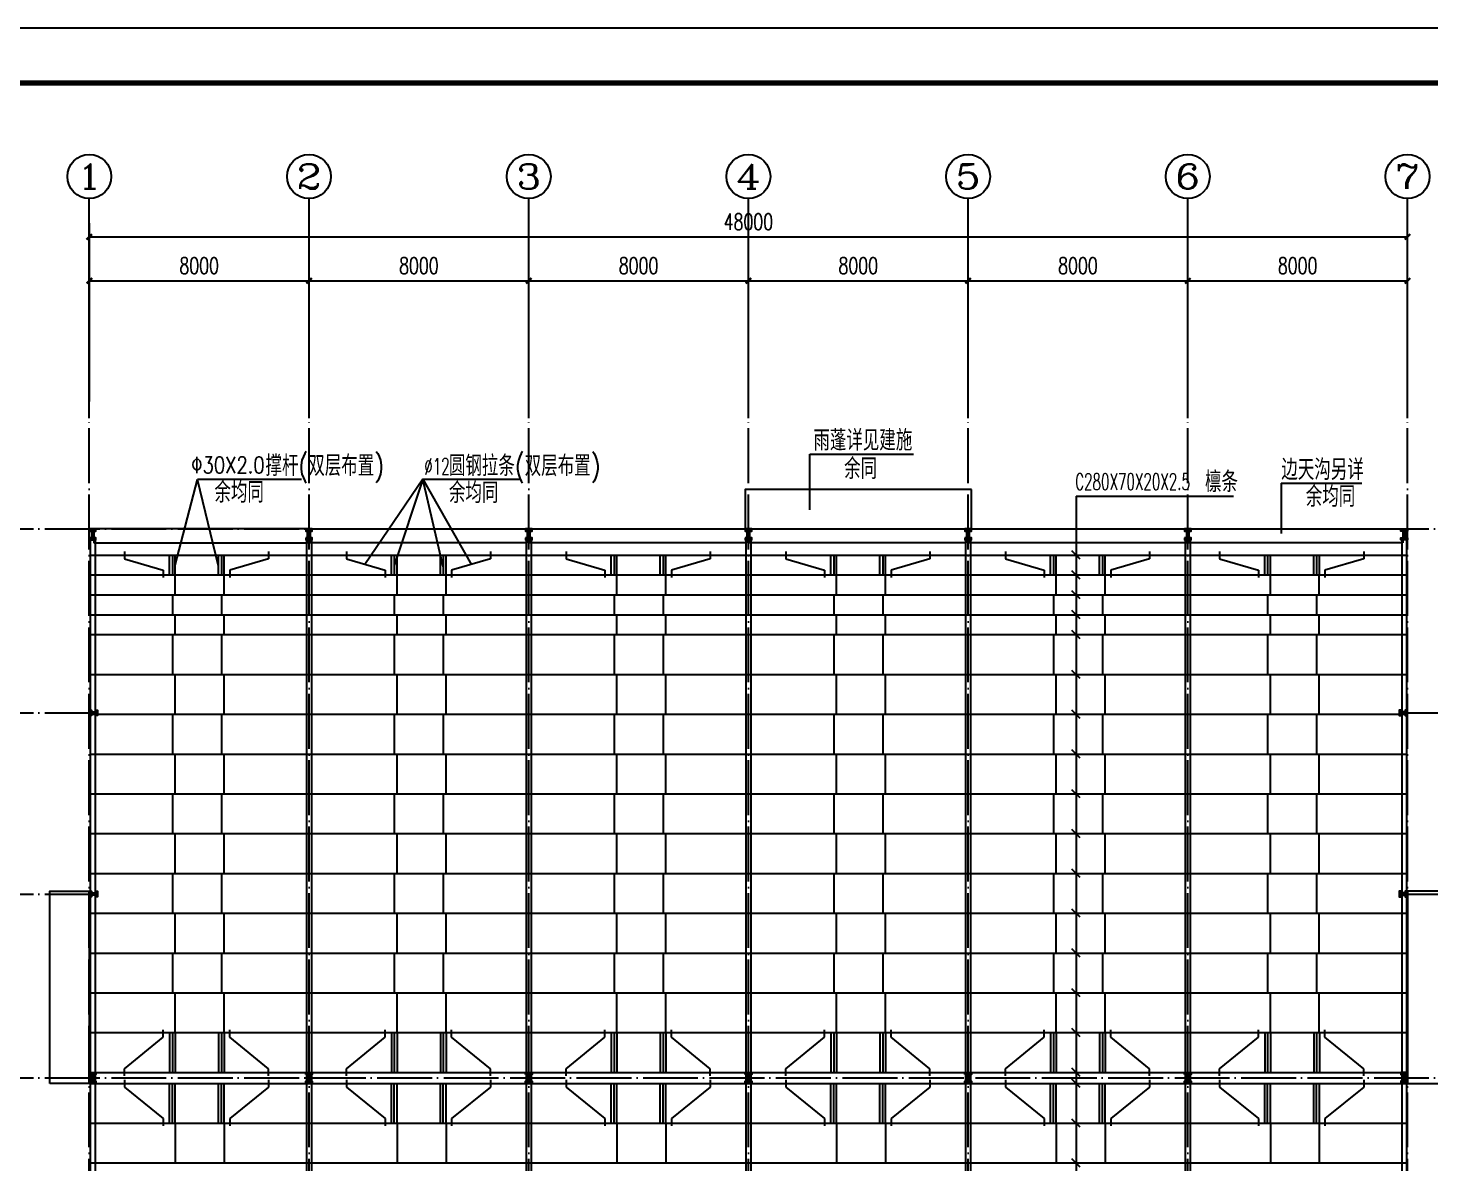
# Model space of a CAD drawing. Extents: x 36360094 to 36697644, y 75306 to 425482.
# Drawn here: x 36512416 to 36563466, y 384130 to 425482 of the extents above; entities that cross this region are included whole.
import ezdxf
from ezdxf.enums import TextEntityAlignment as Align

# ---------------------------------------------------------------- set-up
doc = ezdxf.new("R2010")
doc.units = 0
doc.header["$LTSCALE"] = 1000
doc.header["$MEASUREMENT"] = 0
doc.linetypes.add('ACAD_ISO04W100', pattern=[30.5, 24, -3, 0.5, -3])
doc.linetypes.add('DOTE', pattern=[2.42, 2, -0.2, 0.02, -0.2])
doc.layers.get('0').update_dxf_attribs({"linetype": 'CONTINUOUS'})
doc.layers.get('DEFPOINTS').update_dxf_attribs({"linetype": 'CONTINUOUS'})
for name, color, linetype in [('AXIS', 3, 'CONTINUOUS'), ('AXIS_TEXT', 7, 'CONTINUOUS'), ('DOTE', 1, 'ACAD_ISO04W100'), ('PUB_TEXT', 7, 'CONTINUOUS'), ('PUB_TITLE', 4, 'CONTINUOUS'), ('拉条', 4, 'CONTINUOUS'), ('沿沟', 3, 'CONTINUOUS'), ('钢梁', 2, 'CONTINUOUS')]:
    doc.layers.add(name, color=color, linetype=linetype)
doc.styles.add('_HZTXT', font='txt.shx', dxfattribs={"width": 0.8, "bigfont": 'hztxt.shx'})
doc.styles.add('_TCH_AXIS', font='COMPLEX', dxfattribs={"bigfont": 'GBCBIG'})
doc.styles.add('_TCH_DIM_T3', font='SIMPLEX', dxfattribs={"width": 0.705882, "bigfont": 'GBCBIG'})
doc.styles.add('_TXT', font='SIMPLEX.shx', dxfattribs={"width": 0.6})
doc.styles.add('COMPLEX', font='COMPLEX')
doc.dimstyles.new('_TCH_ARCH&&200', dxfattribs={"dimtxt": 595, "dimasz": 200, "dimexe": 500, "dimexo": 600, "dimgap": 252.5, "dimtad": 1, "dimdec": 0, "dimzin": 0, "dimdsep": 46, "dimtxsty": '_TCH_DIM_T3', "dimblk": 'ARCHTICK', "dimcen": 0.09, "dimclrt": 7, "dimazin": 2, "dimtfac": 1, "dimtdec": 0, "dimtix": 1, "dimtmove": 2, "dimatfit": 3, "dimfxl": 0, "dimtolj": 1, "dimtzin": 0, "dimarcsym": 0})

# ---------------------------------------------------------------- blocks, each defined once
blk = doc.blocks.new('_ArchTick')
at = {"color": 0, "linetype": 'ByBlock', "const_width": 0.4}
blk.add_lwpolyline([(-0.5, -0.5), (0.5, 0.5)], dxfattribs=at)
blk = doc.blocks.new('*D718')
at = {"layer": 'AXIS', "color": 0, "lineweight": -2}
for p, q in [((36514648, 411873), (36514648, 416773)), ((36522648, 411873), (36522648, 416773)), ((36514648, 416273), (36522648, 416273))]:
    blk.add_line(p, q, dxfattribs=at)
at = {"layer": 'DEFPOINTS', "color": 0}
for p in [(36522648, 416273), (36514648, 411273), (36522648, 411273)]:
    blk.add_point(p, dxfattribs=at)
at = {"layer": 'AXIS', "color": 0, "lineweight": -2, "xscale": 200, "yscale": 200, "zscale": 200, "rotation": 180}
blk.add_blockref('_ArchTick', (36514648, 416273), dxfattribs=at)
at = {"layer": 'AXIS', "color": 0, "lineweight": -2, "xscale": 200, "yscale": 200, "zscale": 200}
blk.add_blockref('_ArchTick', (36522648, 416273), dxfattribs=at)
at = {"layer": 'AXIS', "color": 7, "insert": (36518648, 416823), "char_height": 595, "attachment_point": 5, "style": '_TCH_DIM_T3'}
blk.add_mtext('\\A1;8000', dxfattribs=at)
blk = doc.blocks.new('*D719')
at = {"layer": 'AXIS', "color": 0, "lineweight": -2}
for p, q in [((36522648, 411873), (36522648, 416773)), ((36530648, 411873), (36530648, 416773)), ((36522648, 416273), (36530648, 416273))]:
    blk.add_line(p, q, dxfattribs=at)
at = {"layer": 'DEFPOINTS', "color": 0}
for p in [(36530648, 416273), (36522648, 411273), (36530648, 411273)]:
    blk.add_point(p, dxfattribs=at)
at = {"layer": 'AXIS', "color": 0, "lineweight": -2, "xscale": 200, "yscale": 200, "zscale": 200, "rotation": 180}
blk.add_blockref('_ArchTick', (36522648, 416273), dxfattribs=at)
at = {"layer": 'AXIS', "color": 0, "lineweight": -2, "xscale": 200, "yscale": 200, "zscale": 200}
blk.add_blockref('_ArchTick', (36530648, 416273), dxfattribs=at)
at = {"layer": 'AXIS', "color": 7, "insert": (36526648, 416823), "char_height": 595, "attachment_point": 5, "style": '_TCH_DIM_T3'}
blk.add_mtext('\\A1;8000', dxfattribs=at)
blk = doc.blocks.new('*D720')
at = {"layer": 'AXIS', "color": 0, "lineweight": -2}
for p, q in [((36530648, 411873), (36530648, 416773)), ((36538648, 411873), (36538648, 416773)), ((36530648, 416273), (36538648, 416273))]:
    blk.add_line(p, q, dxfattribs=at)
at = {"layer": 'DEFPOINTS', "color": 0}
for p in [(36538648, 416273), (36530648, 411273), (36538648, 411273)]:
    blk.add_point(p, dxfattribs=at)
at = {"layer": 'AXIS', "color": 0, "lineweight": -2, "xscale": 200, "yscale": 200, "zscale": 200, "rotation": 180}
blk.add_blockref('_ArchTick', (36530648, 416273), dxfattribs=at)
at = {"layer": 'AXIS', "color": 0, "lineweight": -2, "xscale": 200, "yscale": 200, "zscale": 200}
blk.add_blockref('_ArchTick', (36538648, 416273), dxfattribs=at)
at = {"layer": 'AXIS', "color": 7, "insert": (36534648, 416823), "char_height": 595, "attachment_point": 5, "style": '_TCH_DIM_T3'}
blk.add_mtext('\\A1;8000', dxfattribs=at)
blk = doc.blocks.new('*D721')
at = {"layer": 'AXIS', "color": 0, "lineweight": -2}
for p, q in [((36538648, 411873), (36538648, 416773)), ((36546648, 411873), (36546648, 416773)), ((36538648, 416273), (36546648, 416273))]:
    blk.add_line(p, q, dxfattribs=at)
at = {"layer": 'DEFPOINTS', "color": 0}
for p in [(36546648, 416273), (36538648, 411273), (36546648, 411273)]:
    blk.add_point(p, dxfattribs=at)
at = {"layer": 'AXIS', "color": 0, "lineweight": -2, "xscale": 200, "yscale": 200, "zscale": 200, "rotation": 180}
blk.add_blockref('_ArchTick', (36538648, 416273), dxfattribs=at)
at = {"layer": 'AXIS', "color": 0, "lineweight": -2, "xscale": 200, "yscale": 200, "zscale": 200}
blk.add_blockref('_ArchTick', (36546648, 416273), dxfattribs=at)
at = {"layer": 'AXIS', "color": 7, "insert": (36542648, 416823), "char_height": 595, "attachment_point": 5, "style": '_TCH_DIM_T3'}
blk.add_mtext('\\A1;8000', dxfattribs=at)
blk = doc.blocks.new('*D722')
at = {"layer": 'AXIS', "color": 0, "lineweight": -2}
for p, q in [((36546648, 411873), (36546648, 416773)), ((36554648, 411873), (36554648, 416773)), ((36546648, 416273), (36554648, 416273))]:
    blk.add_line(p, q, dxfattribs=at)
at = {"layer": 'DEFPOINTS', "color": 0}
for p in [(36554648, 416273), (36546648, 411273), (36554648, 411273)]:
    blk.add_point(p, dxfattribs=at)
at = {"layer": 'AXIS', "color": 0, "lineweight": -2, "xscale": 200, "yscale": 200, "zscale": 200, "rotation": 180}
blk.add_blockref('_ArchTick', (36546648, 416273), dxfattribs=at)
at = {"layer": 'AXIS', "color": 0, "lineweight": -2, "xscale": 200, "yscale": 200, "zscale": 200}
blk.add_blockref('_ArchTick', (36554648, 416273), dxfattribs=at)
at = {"layer": 'AXIS', "color": 7, "insert": (36550648, 416823), "char_height": 595, "attachment_point": 5, "style": '_TCH_DIM_T3'}
blk.add_mtext('\\A1;8000', dxfattribs=at)
blk = doc.blocks.new('*D723')
at = {"layer": 'AXIS', "color": 0, "lineweight": -2}
for p, q in [((36554648, 411873), (36554648, 416773)), ((36562648, 411873), (36562648, 416773)), ((36554648, 416273), (36562648, 416273))]:
    blk.add_line(p, q, dxfattribs=at)
at = {"layer": 'DEFPOINTS', "color": 0}
for p in [(36562648, 416273), (36554648, 411273), (36562648, 411273)]:
    blk.add_point(p, dxfattribs=at)
at = {"layer": 'AXIS', "color": 0, "lineweight": -2, "xscale": 200, "yscale": 200, "zscale": 200, "rotation": 180}
blk.add_blockref('_ArchTick', (36554648, 416273), dxfattribs=at)
at = {"layer": 'AXIS', "color": 0, "lineweight": -2, "xscale": 200, "yscale": 200, "zscale": 200}
blk.add_blockref('_ArchTick', (36562648, 416273), dxfattribs=at)
at = {"layer": 'AXIS', "color": 7, "insert": (36558648, 416823), "char_height": 595, "attachment_point": 5, "style": '_TCH_DIM_T3'}
blk.add_mtext('\\A1;8000', dxfattribs=at)
blk = doc.blocks.new('*D724')
at = {"layer": 'AXIS', "color": 0, "lineweight": -2}
for p, q in [((36514648, 411873), (36514648, 418373)), ((36562648, 411873), (36562648, 418373)), ((36514648, 417873), (36562648, 417873))]:
    blk.add_line(p, q, dxfattribs=at)
at = {"layer": 'DEFPOINTS', "color": 0}
for p in [(36562648, 417873), (36514648, 411273), (36562648, 411273)]:
    blk.add_point(p, dxfattribs=at)
at = {"layer": 'AXIS', "color": 0, "lineweight": -2, "xscale": 200, "yscale": 200, "zscale": 200, "rotation": 180}
blk.add_blockref('_ArchTick', (36514648, 417873), dxfattribs=at)
at = {"layer": 'AXIS', "color": 0, "lineweight": -2, "xscale": 200, "yscale": 200, "zscale": 200}
blk.add_blockref('_ArchTick', (36562648, 417873), dxfattribs=at)
at = {"layer": 'AXIS', "color": 7, "insert": (36538648, 418423), "char_height": 595, "attachment_point": 5, "style": '_TCH_DIM_T3'}
blk.add_mtext('\\A1;48000', dxfattribs=at)
blk = doc.blocks.new('_AXISO')
blk.add_circle((0, 0), 0.5)
at = {"layer": 'AXIS_TEXT', "style": 'COMPLEX', "width": 1.041667}
blk.add_attdef('A', text='', height=0.56, dxfattribs=at).set_placement((-0.25, -0.28), (0.25, -0.28), align=Align.FIT)

msp = doc.modelspace()

# ---------------------------------------------------------------- hatches: boundary and pattern name
for points in [[(36514647.8, 406909.7), (36514647.8, 406829.7), (36514887.8, 406829.7), (36514887.8, 406909.7), (36514807.8, 406909.7), (36514807.8, 407149.7), (36514887.8, 407149.7), (36514887.8, 407229.7), (36514647.8, 407229.7), (36514647.8, 407149.7), (36514727.8, 407149.7), (36514727.8, 406909.7)], [(36522527.8, 406909.7), (36522527.8, 406829.7), (36522767.8, 406829.7), (36522767.8, 406909.7), (36522687.8, 406909.7), (36522687.8, 407149.7), (36522767.8, 407149.7), (36522767.8, 407229.7), (36522527.8, 407229.7), (36522527.8, 407149.7), (36522607.8, 407149.7), (36522607.8, 406909.7)], [(36530527.8, 406909.7), (36530527.8, 406829.7), (36530767.8, 406829.7), (36530767.8, 406909.7), (36530687.8, 406909.7), (36530687.8, 407149.7), (36530767.8, 407149.7), (36530767.8, 407229.7), (36530527.8, 407229.7), (36530527.8, 407149.7), (36530607.8, 407149.7), (36530607.8, 406909.7)], [(36538527.8, 406909.7), (36538527.8, 406829.7), (36538767.8, 406829.7), (36538767.8, 406909.7), (36538687.8, 406909.7), (36538687.8, 407149.7), (36538767.8, 407149.7), (36538767.8, 407229.7), (36538527.8, 407229.7), (36538527.8, 407149.7), (36538607.8, 407149.7), (36538607.8, 406909.7)], [(36546527.8, 406909.7), (36546527.8, 406829.7), (36546767.8, 406829.7), (36546767.8, 406909.7), (36546687.8, 406909.7), (36546687.8, 407149.7), (36546767.8, 407149.7), (36546767.8, 407229.7), (36546527.8, 407229.7), (36546527.8, 407149.7), (36546607.8, 407149.7), (36546607.8, 406909.7)], [(36554527.8, 406909.7), (36554527.8, 406829.7), (36554767.8, 406829.7), (36554767.8, 406909.7), (36554687.8, 406909.7), (36554687.8, 407149.7), (36554767.8, 407149.7), (36554767.8, 407229.7), (36554527.8, 407229.7), (36554527.8, 407149.7), (36554607.8, 407149.7), (36554607.8, 406909.7)], [(36562647.8, 406909.7), (36562647.8, 406829.7), (36562407.8, 406829.7), (36562407.8, 406909.7), (36562487.8, 406909.7), (36562487.8, 407149.7), (36562407.8, 407149.7), (36562407.8, 407229.7), (36562647.8, 407229.7), (36562647.8, 407149.7), (36562567.8, 407149.7), (36562567.8, 406909.7)], [(36514867.8, 400629.7), (36514947.8, 400629.7), (36514947.8, 400429.7), (36514867.8, 400429.7), (36514867.8, 400489.7), (36514727.8, 400489.7), (36514727.8, 400429.7), (36514647.8, 400429.7), (36514647.8, 400629.7), (36514727.8, 400629.7), (36514727.8, 400569.7), (36514867.8, 400569.7)], [(36562427.8, 400629.7), (36562347.8, 400629.7), (36562347.8, 400429.7), (36562427.8, 400429.7), (36562427.8, 400489.7), (36562567.8, 400489.7), (36562567.8, 400429.7), (36562647.8, 400429.7), (36562647.8, 400629.7), (36562567.8, 400629.7), (36562567.8, 400569.7), (36562427.8, 400569.7)], [(36514867.8, 394029.7), (36514947.8, 394029.7), (36514947.8, 393829.7), (36514867.8, 393829.7), (36514867.8, 393889.7), (36514727.8, 393889.7), (36514727.8, 393829.7), (36514647.8, 393829.7), (36514647.8, 394029.7), (36514727.8, 394029.7), (36514727.8, 393969.7), (36514867.8, 393969.7)], [(36562427.8, 394029.7), (36562347.8, 394029.7), (36562347.8, 393829.7), (36562427.8, 393829.7), (36562427.8, 393889.7), (36562567.8, 393889.7), (36562567.8, 393829.7), (36562647.8, 393829.7), (36562647.8, 394029.7), (36562567.8, 394029.7), (36562567.8, 393969.7), (36562427.8, 393969.7)], [(36514647.8, 387349.7), (36514647.8, 387429.7), (36514887.8, 387429.7), (36514887.8, 387349.7), (36514807.8, 387349.7), (36514807.8, 387109.7), (36514887.8, 387109.7), (36514887.8, 387029.7), (36514647.8, 387029.7), (36514647.8, 387109.7), (36514727.8, 387109.7), (36514727.8, 387349.7)], [(36522527.8, 387349.7), (36522527.8, 387429.7), (36522767.8, 387429.7), (36522767.8, 387349.7), (36522687.8, 387349.7), (36522687.8, 387109.7), (36522767.8, 387109.7), (36522767.8, 387029.7), (36522527.8, 387029.7), (36522527.8, 387109.7), (36522607.8, 387109.7), (36522607.8, 387349.7)], [(36530527.8, 387349.7), (36530527.8, 387429.7), (36530767.8, 387429.7), (36530767.8, 387349.7), (36530687.8, 387349.7), (36530687.8, 387109.7), (36530767.8, 387109.7), (36530767.8, 387029.7), (36530527.8, 387029.7), (36530527.8, 387109.7), (36530607.8, 387109.7), (36530607.8, 387349.7)], [(36538527.8, 387349.7), (36538527.8, 387429.7), (36538767.8, 387429.7), (36538767.8, 387349.7), (36538687.8, 387349.7), (36538687.8, 387109.7), (36538767.8, 387109.7), (36538767.8, 387029.7), (36538527.8, 387029.7), (36538527.8, 387109.7), (36538607.8, 387109.7), (36538607.8, 387349.7)], [(36546527.8, 387349.7), (36546527.8, 387429.7), (36546767.8, 387429.7), (36546767.8, 387349.7), (36546687.8, 387349.7), (36546687.8, 387109.7), (36546767.8, 387109.7), (36546767.8, 387029.7), (36546527.8, 387029.7), (36546527.8, 387109.7), (36546607.8, 387109.7), (36546607.8, 387349.7)], [(36554527.8, 387349.7), (36554527.8, 387429.7), (36554767.8, 387429.7), (36554767.8, 387349.7), (36554687.8, 387349.7), (36554687.8, 387109.7), (36554767.8, 387109.7), (36554767.8, 387029.7), (36554527.8, 387029.7), (36554527.8, 387109.7), (36554607.8, 387109.7), (36554607.8, 387349.7)], [(36562647.8, 387349.7), (36562647.8, 387429.7), (36562407.8, 387429.7), (36562407.8, 387349.7), (36562487.8, 387349.7), (36562487.8, 387109.7), (36562407.8, 387109.7), (36562407.8, 387029.7), (36562647.8, 387029.7), (36562647.8, 387109.7), (36562567.8, 387109.7), (36562567.8, 387349.7)]]:
    msp.add_hatch(color=256).paths.add_polyline_path(points)

# ---------------------------------------------------------------- linework, layer by layer
for p, q in [((36540888.6, 407927.6), (36540888.6, 409956)), ((36540888.6, 409956), (36544655.5, 409956)), ((36517774.1, 405910), (36518584.7, 409037.1)), ((36522372, 409037.1), (36518584.7, 409037.1)), ((36519351.6, 405875.6), (36518584.7, 409037.1)), ((36526794.6, 409043.5), (36524674.5, 405935.7)), ((36526794.6, 409043.5), (36525754.4, 405896.6)), ((36526794.6, 409043.5), (36530323, 409043.5)), ((36527538.5, 405852.1), (36526794.6, 409043.5)), ((36526794.6, 409043.5), (36528568.8, 405929.3)), ((36550580.9, 408424.2), (36556317.3, 408424.2)), ((36550580.9, 408424.2), (36550580.9, 367883.1)), ((36558042.6, 408904.1), (36560982.8, 408904.1)), ((36558042.6, 408904.1), (36558042.6, 407067.3)), ((36550730.5, 406130.1), (36550431.3, 406429.2)), ((36514677.8, 406279.7), (36562617.8, 406279.7)), ((36517567.4, 405554.7), (36517567.4, 406279.7)), ((36517673.1, 406279.7), (36517673.1, 405554.7)), ((36517774.1, 405554.7), (36517774.1, 406279.7)), ((36519351.6, 405554.7), (36519351.6, 406279.7)), ((36519457.3, 406279.7), (36519457.3, 405554.7)), ((36519558.3, 405554.7), (36519558.3, 406279.7)), ((36525648.7, 405554.7), (36525648.7, 406279.7)), ((36525754.4, 406279.7), (36525754.4, 405554.7)), ((36525855.4, 405554.7), (36525855.4, 406279.7)), ((36527432.8, 405554.7), (36527432.8, 406279.7)), ((36527538.5, 406279.7), (36527538.5, 405554.7)), ((36527639.5, 405554.7), (36527639.5, 406279.7)), ((36533648.7, 405554.7), (36533648.7, 406279.7)), ((36533754.4, 406279.7), (36533754.4, 405554.7)), ((36533855.4, 405554.7), (36533855.4, 406279.7)), ((36535432.8, 405554.7), (36535432.8, 406279.7)), ((36535538.5, 406279.7), (36535538.5, 405554.7)), ((36535639.5, 405554.7), (36535639.5, 406279.7)), ((36541648.7, 405554.7), (36541648.7, 406279.7)), ((36541754.4, 406279.7), (36541754.4, 405554.7)), ((36541855.4, 405554.7), (36541855.4, 406279.7)), ((36543432.8, 405554.7), (36543432.8, 406279.7)), ((36543538.5, 406279.7), (36543538.5, 405554.7)), ((36543639.5, 405554.7), (36543639.5, 406279.7)), ((36549648.7, 405554.7), (36549648.7, 406279.7)), ((36549754.4, 406279.7), (36549754.4, 405554.7)), ((36549855.4, 405554.7), (36549855.4, 406279.7)), ((36551432.8, 405554.7), (36551432.8, 406279.7)), ((36551538.5, 406279.7), (36551538.5, 405554.7)), ((36551639.5, 405554.7), (36551639.5, 406279.7)), ((36557448, 405554.7), (36557448, 406279.7)), ((36557553.7, 406279.7), (36557553.7, 405554.7)), ((36557654.7, 405554.7), (36557654.7, 406279.7)), ((36559232.2, 405554.7), (36559232.2, 406279.7)), ((36559337.8, 406279.7), (36559337.8, 405554.7)), ((36559438.8, 405554.7), (36559438.8, 406279.7)), ((36514677.8, 405554.7), (36562617.8, 405554.7)), ((36517773.1, 404829.7), (36517773.1, 405554.7)), ((36519557.3, 404829.7), (36519557.3, 405554.7)), ((36525854.4, 404829.7), (36525854.4, 405554.7)), ((36527638.5, 404829.7), (36527638.5, 405554.7)), ((36533854.4, 404829.7), (36533854.4, 405554.7)), ((36535638.5, 404829.7), (36535638.5, 405554.7)), ((36541854.4, 404829.7), (36541854.4, 405554.7)), ((36543638.5, 404829.7), (36543638.5, 405554.7)), ((36549854.4, 404829.7), (36549854.4, 405554.7)), ((36550730.5, 405405.1), (36550431.3, 405704.2)), ((36551638.5, 404829.7), (36551638.5, 405554.7)), ((36557653.7, 404829.7), (36557653.7, 405554.7)), ((36559437.8, 404829.7), (36559437.8, 405554.7)), ((36550730.5, 404680.1), (36550431.3, 404979.2)), ((36514677.8, 404829.7), (36562617.8, 404829.7)), ((36517673.1, 404829.7), (36517673.1, 404104.7)), ((36519457.3, 404829.7), (36519457.3, 404104.7)), ((36525754.4, 404829.7), (36525754.4, 404104.7)), ((36527538.5, 404829.7), (36527538.5, 404104.7)), ((36533754.4, 404829.7), (36533754.4, 404104.7)), ((36535538.5, 404829.7), (36535538.5, 404104.7)), ((36541754.4, 404829.7), (36541754.4, 404104.7)), ((36543538.5, 404829.7), (36543538.5, 404104.7)), ((36549754.4, 404829.7), (36549754.4, 404104.7)), ((36551538.5, 404829.7), (36551538.5, 404104.7)), ((36557553.7, 404829.7), (36557553.7, 404104.7)), ((36559337.8, 404829.7), (36559337.8, 404104.7)), ((36514677.8, 404104.7), (36562617.8, 404104.7)), ((36517773.1, 403379.7), (36517773.1, 404104.7)), ((36519557.3, 403379.7), (36519557.3, 404104.7)), ((36525854.4, 403379.7), (36525854.4, 404104.7)), ((36527638.5, 403379.7), (36527638.5, 404104.7)), ((36533854.4, 403379.7), (36533854.4, 404104.7)), ((36535638.5, 403379.7), (36535638.5, 404104.7)), ((36541854.4, 403379.7), (36541854.4, 404104.7)), ((36543638.5, 403379.7), (36543638.5, 404104.7)), ((36549854.4, 403379.7), (36549854.4, 404104.7)), ((36550730.5, 403955.1), (36550431.3, 404254.2)), ((36551638.5, 403379.7), (36551638.5, 404104.7)), ((36557653.7, 403379.7), (36557653.7, 404104.7)), ((36559437.8, 403379.7), (36559437.8, 404104.7)), ((36514677.8, 403379.7), (36562617.8, 403379.7)), ((36517673.1, 403379.7), (36517673.1, 401929.7)), ((36519457.3, 403379.7), (36519457.3, 401929.7)), ((36525754.4, 403379.7), (36525754.4, 401929.7)), ((36527538.5, 403379.7), (36527538.5, 401929.7)), ((36533754.4, 403379.7), (36533754.4, 401929.7)), ((36535538.5, 403379.7), (36535538.5, 401929.7)), ((36541754.4, 403379.7), (36541754.4, 401929.7)), ((36543538.5, 403379.7), (36543538.5, 401929.7)), ((36549754.4, 403379.7), (36549754.4, 401929.7)), ((36550730.5, 403230.1), (36550431.3, 403529.2)), ((36551538.5, 403379.7), (36551538.5, 401929.7)), ((36557553.7, 403379.7), (36557553.7, 401929.7)), ((36559337.8, 403379.7), (36559337.8, 401929.7)), ((36514677.8, 401929.7), (36562617.8, 401929.7)), ((36517773.1, 400479.7), (36517773.1, 401929.7)), ((36519557.3, 400479.7), (36519557.3, 401929.7)), ((36525854.4, 400479.7), (36525854.4, 401929.7)), ((36527638.5, 400479.7), (36527638.5, 401929.7)), ((36533854.4, 400479.7), (36533854.4, 401929.7)), ((36535638.5, 400479.7), (36535638.5, 401929.7)), ((36541854.4, 400479.7), (36541854.4, 401929.7)), ((36543638.5, 400479.7), (36543638.5, 401929.7)), ((36549854.4, 400479.7), (36549854.4, 401929.7)), ((36550730.5, 401780.1), (36550431.3, 402079.2)), ((36551638.5, 400479.7), (36551638.5, 401929.7)), ((36557653.7, 400479.7), (36557653.7, 401929.7)), ((36559437.8, 400479.7), (36559437.8, 401929.7)), ((36514677.8, 400479.7), (36562617.8, 400479.7)), ((36517673.1, 400479.7), (36517673.1, 399029.7)), ((36519457.3, 400479.7), (36519457.3, 399029.7)), ((36525754.4, 400479.7), (36525754.4, 399029.7)), ((36527538.5, 400479.7), (36527538.5, 399029.7)), ((36533754.4, 400479.7), (36533754.4, 399029.7)), ((36535538.5, 400479.7), (36535538.5, 399029.7)), ((36541754.4, 400479.7), (36541754.4, 399029.7)), ((36543538.5, 400479.7), (36543538.5, 399029.7)), ((36549754.4, 400479.7), (36549754.4, 399029.7)), ((36550730.5, 400330.1), (36550431.3, 400629.2)), ((36551538.5, 400479.7), (36551538.5, 399029.7)), ((36557553.7, 400479.7), (36557553.7, 399029.7)), ((36559337.8, 400479.7), (36559337.8, 399029.7)), ((36514677.8, 399029.7), (36562617.8, 399029.7)), ((36517773.1, 397579.7), (36517773.1, 399029.7)), ((36519557.3, 397579.7), (36519557.3, 399029.7)), ((36525854.4, 397579.7), (36525854.4, 399029.7)), ((36527638.5, 397579.7), (36527638.5, 399029.7)), ((36533854.4, 397579.7), (36533854.4, 399029.7)), ((36535638.5, 397579.7), (36535638.5, 399029.7)), ((36541854.4, 397579.7), (36541854.4, 399029.7)), ((36543638.5, 397579.7), (36543638.5, 399029.7)), ((36549854.4, 397579.7), (36549854.4, 399029.7)), ((36550730.5, 398880.1), (36550431.3, 399179.2)), ((36551638.5, 397579.7), (36551638.5, 399029.7)), ((36557653.7, 397579.7), (36557653.7, 399029.7)), ((36559437.8, 397579.7), (36559437.8, 399029.7)), ((36550730.5, 397430.1), (36550431.3, 397729.2)), ((36514677.8, 397579.7), (36562617.8, 397579.7)), ((36517673.1, 397579.7), (36517673.1, 396129.7)), ((36519457.3, 397579.7), (36519457.3, 396129.7)), ((36525754.4, 397579.7), (36525754.4, 396129.7)), ((36527538.5, 397579.7), (36527538.5, 396129.7)), ((36533754.4, 397579.7), (36533754.4, 396129.7)), ((36535538.5, 397579.7), (36535538.5, 396129.7)), ((36541754.4, 397579.7), (36541754.4, 396129.7)), ((36543538.5, 397579.7), (36543538.5, 396129.7)), ((36549754.4, 397579.7), (36549754.4, 396129.7)), ((36551538.5, 397579.7), (36551538.5, 396129.7)), ((36557553.7, 397579.7), (36557553.7, 396129.7)), ((36559337.8, 397579.7), (36559337.8, 396129.7)), ((36550730.5, 395980.1), (36550431.3, 396279.2)), ((36514677.8, 396129.7), (36562617.8, 396129.7)), ((36517773.1, 394679.7), (36517773.1, 396129.7)), ((36519557.3, 394679.7), (36519557.3, 396129.7)), ((36525854.4, 394679.7), (36525854.4, 396129.7)), ((36527638.5, 394679.7), (36527638.5, 396129.7)), ((36533854.4, 394679.7), (36533854.4, 396129.7)), ((36535638.5, 394679.7), (36535638.5, 396129.7)), ((36541854.4, 394679.7), (36541854.4, 396129.7)), ((36543638.5, 394679.7), (36543638.5, 396129.7)), ((36549854.4, 394679.7), (36549854.4, 396129.7)), ((36551638.5, 394679.7), (36551638.5, 396129.7)), ((36557653.7, 394679.7), (36557653.7, 396129.7)), ((36559437.8, 394679.7), (36559437.8, 396129.7)), ((36514677.8, 394679.7), (36562617.8, 394679.7)), ((36517673.1, 394679.7), (36517673.1, 393229.7)), ((36519457.3, 394679.7), (36519457.3, 393229.7)), ((36525754.4, 394679.7), (36525754.4, 393229.7)), ((36527538.5, 394679.7), (36527538.5, 393229.7)), ((36533754.4, 394679.7), (36533754.4, 393229.7)), ((36535538.5, 394679.7), (36535538.5, 393229.7)), ((36541754.4, 394679.7), (36541754.4, 393229.7)), ((36543538.5, 394679.7), (36543538.5, 393229.7)), ((36549754.4, 394679.7), (36549754.4, 393229.7)), ((36550730.5, 394530.1), (36550431.3, 394829.2)), ((36551538.5, 394679.7), (36551538.5, 393229.7)), ((36557553.7, 394679.7), (36557553.7, 393229.7)), ((36559337.8, 394679.7), (36559337.8, 393229.7)), ((36514677.8, 393229.7), (36562617.8, 393229.7)), ((36517773.1, 391779.7), (36517773.1, 393229.7)), ((36519557.3, 391779.7), (36519557.3, 393229.7)), ((36525854.4, 391779.7), (36525854.4, 393229.7)), ((36527638.5, 391779.7), (36527638.5, 393229.7)), ((36533854.4, 391779.7), (36533854.4, 393229.7)), ((36535638.5, 391779.7), (36535638.5, 393229.7)), ((36541854.4, 391779.7), (36541854.4, 393229.7)), ((36543638.5, 391779.7), (36543638.5, 393229.7)), ((36549854.4, 391779.7), (36549854.4, 393229.7)), ((36550730.5, 393080.1), (36550431.3, 393379.2)), ((36551638.5, 391779.7), (36551638.5, 393229.7)), ((36557653.7, 391779.7), (36557653.7, 393229.7)), ((36559437.8, 391779.7), (36559437.8, 393229.7)), ((36514677.8, 391779.7), (36562617.8, 391779.7)), ((36517673.1, 391779.7), (36517673.1, 390329.7)), ((36519457.3, 391779.7), (36519457.3, 390329.7)), ((36525754.4, 391779.7), (36525754.4, 390329.7)), ((36527538.5, 391779.7), (36527538.5, 390329.7)), ((36533754.4, 391779.7), (36533754.4, 390329.7)), ((36535538.5, 391779.7), (36535538.5, 390329.7)), ((36541754.4, 391779.7), (36541754.4, 390329.7)), ((36543538.5, 391779.7), (36543538.5, 390329.7)), ((36549754.4, 391779.7), (36549754.4, 390329.7)), ((36550730.5, 391630.1), (36550431.3, 391929.2)), ((36551538.5, 391779.7), (36551538.5, 390329.7)), ((36557553.7, 391779.7), (36557553.7, 390329.7)), ((36559337.8, 391779.7), (36559337.8, 390329.7)), ((36514677.8, 390329.7), (36562617.8, 390329.7)), ((36517773.1, 388879.7), (36517773.1, 390329.7)), ((36519557.3, 388879.7), (36519557.3, 390329.7)), ((36525854.4, 388879.7), (36525854.4, 390329.7)), ((36527638.5, 388879.7), (36527638.5, 390329.7)), ((36533854.4, 388879.7), (36533854.4, 390329.7)), ((36535638.5, 388879.7), (36535638.5, 390329.7)), ((36541854.4, 388879.7), (36541854.4, 390329.7)), ((36543638.5, 388879.7), (36543638.5, 390329.7)), ((36549854.4, 388879.7), (36549854.4, 390329.7)), ((36550730.5, 390180.1), (36550431.3, 390479.2)), ((36551638.5, 388879.7), (36551638.5, 390329.7)), ((36557653.7, 388879.7), (36557653.7, 390329.7)), ((36559437.8, 388879.7), (36559437.8, 390329.7)), ((36550730.5, 388730.1), (36550431.3, 389029.2)), ((36514677.8, 388879.7), (36562617.8, 388879.7)), ((36517567.4, 388879.7), (36517567.4, 387429.7)), ((36517673.1, 388879.7), (36517673.1, 387429.7)), ((36517774.1, 388879.7), (36517774.1, 387429.7)), ((36519351.6, 388879.7), (36519351.6, 387429.7)), ((36519457.3, 388879.7), (36519457.3, 387429.7)), ((36519558.3, 388879.7), (36519558.3, 387429.7)), ((36525648.7, 388879.7), (36525648.7, 387429.7)), ((36525754.4, 388879.7), (36525754.4, 387429.7)), ((36525855.4, 388879.7), (36525855.4, 387429.7)), ((36527432.8, 388879.7), (36527432.8, 387429.7)), ((36527538.5, 388879.7), (36527538.5, 387429.7)), ((36527639.5, 388879.7), (36527639.5, 387429.7)), ((36533648.7, 388879.7), (36533648.7, 387429.7)), ((36533754.4, 388879.7), (36533754.4, 387429.7)), ((36533855.4, 388879.7), (36533855.4, 387429.7)), ((36535432.8, 388879.7), (36535432.8, 387429.7)), ((36535538.5, 388879.7), (36535538.5, 387429.7)), ((36535639.5, 388879.7), (36535639.5, 387429.7)), ((36541648.7, 388879.7), (36541648.7, 387429.7)), ((36541754.4, 388879.7), (36541754.4, 387429.7)), ((36541855.4, 388879.7), (36541855.4, 387429.7)), ((36543432.8, 388879.7), (36543432.8, 387429.7)), ((36543538.5, 388879.7), (36543538.5, 387429.7)), ((36543639.5, 388879.7), (36543639.5, 387429.7)), ((36549648.7, 388879.7), (36549648.7, 387429.7)), ((36549754.4, 388879.7), (36549754.4, 387429.7)), ((36549855.4, 388879.7), (36549855.4, 387429.7)), ((36551432.8, 388879.7), (36551432.8, 387429.7)), ((36551538.5, 388879.7), (36551538.5, 387429.7)), ((36551639.5, 388879.7), (36551639.5, 387429.7)), ((36557448, 388879.7), (36557448, 387429.7)), ((36557553.7, 388879.7), (36557553.7, 387429.7)), ((36557654.7, 388879.7), (36557654.7, 387429.7)), ((36559232.2, 388879.7), (36559232.2, 387429.7)), ((36559337.8, 388879.7), (36559337.8, 387429.7)), ((36559438.8, 388879.7), (36559438.8, 387429.7)), ((36550730.5, 387280.1), (36550431.3, 387579.2)), ((36514677.8, 387429.7), (36562617.8, 387429.7)), ((36514677.8, 387029.7), (36562617.8, 387029.7)), ((36517567.4, 385579.7), (36517567.4, 387029.7)), ((36517673.1, 385579.7), (36517673.1, 387029.7)), ((36517774.1, 385579.7), (36517774.1, 387029.7)), ((36519351.6, 385579.7), (36519351.6, 387029.7)), ((36519457.3, 385579.7), (36519457.3, 387029.7)), ((36519558.3, 385579.7), (36519558.3, 387029.7)), ((36525648.7, 385579.7), (36525648.7, 387029.7)), ((36525754.4, 385579.7), (36525754.4, 387029.7)), ((36525855.4, 385579.7), (36525855.4, 387029.7)), ((36527432.8, 385579.7), (36527432.8, 387029.7)), ((36527538.5, 385579.7), (36527538.5, 387029.7)), ((36527639.5, 385579.7), (36527639.5, 387029.7)), ((36533648.7, 385579.7), (36533648.7, 387029.7)), ((36533754.4, 385579.7), (36533754.4, 387029.7)), ((36533855.4, 385579.7), (36533855.4, 387029.7)), ((36535432.8, 385579.7), (36535432.8, 387029.7)), ((36535538.5, 385579.7), (36535538.5, 387029.7)), ((36535639.5, 385579.7), (36535639.5, 387029.7)), ((36541648.7, 385579.7), (36541648.7, 387029.7)), ((36541754.4, 385579.7), (36541754.4, 387029.7)), ((36541855.4, 385579.7), (36541855.4, 387029.7)), ((36543432.8, 385579.7), (36543432.8, 387029.7)), ((36543538.5, 385579.7), (36543538.5, 387029.7)), ((36543639.5, 385579.7), (36543639.5, 387029.7)), ((36549648.7, 385579.7), (36549648.7, 387029.7)), ((36549754.4, 385579.7), (36549754.4, 387029.7)), ((36549855.4, 385579.7), (36549855.4, 387029.7)), ((36550730.5, 386880.1), (36550431.3, 387179.2)), ((36551432.8, 385579.7), (36551432.8, 387029.7)), ((36551538.5, 385579.7), (36551538.5, 387029.7)), ((36551639.5, 385579.7), (36551639.5, 387029.7)), ((36557448, 385579.7), (36557448, 387029.7)), ((36557553.7, 385579.7), (36557553.7, 387029.7)), ((36557654.7, 385579.7), (36557654.7, 387029.7)), ((36559232.2, 385579.7), (36559232.2, 387029.7)), ((36559337.8, 385579.7), (36559337.8, 387029.7)), ((36559438.8, 385579.7), (36559438.8, 387029.7)), ((36514677.8, 385579.7), (36562617.8, 385579.7)), ((36517773.1, 385579.7), (36517773.1, 384129.7)), ((36519557.3, 385579.7), (36519557.3, 384129.7)), ((36525854.4, 385579.7), (36525854.4, 384129.7)), ((36527638.5, 385579.7), (36527638.5, 384129.7)), ((36533854.4, 385579.7), (36533854.4, 384129.7)), ((36535638.5, 385579.7), (36535638.5, 384129.7)), ((36541854.4, 385579.7), (36541854.4, 384129.7)), ((36543638.5, 385579.7), (36543638.5, 384129.7)), ((36549854.4, 385579.7), (36549854.4, 384129.7)), ((36550730.5, 385430.1), (36550431.3, 385729.2)), ((36551638.5, 385579.7), (36551638.5, 384129.7)), ((36557653.7, 385579.7), (36557653.7, 384129.7)), ((36559437.8, 385579.7), (36559437.8, 384129.7)), ((36514677.8, 384129.7), (36562617.8, 384129.7)), ((36550730.5, 383980.1), (36550431.3, 384279.2))]:
    msp.add_line(p, q)
for points in [[(36546767.8, 408669.7), (36538527.8, 408669.7), (36538527.8, 407229.7), (36546767.8, 407229.7)], [(36513207.8, 387029.7), (36513207.8, 394029.7), (36514647.8, 394029.7), (36514647.8, 387029.7)], [(36564087.8, 387029.7), (36564087.8, 394029.7), (36562647.8, 394029.7), (36562647.8, 387029.7)]]:
    msp.add_lwpolyline(points, close=True)
for points in [[(36514647.8, 406909.7), (36514647.8, 406829.7), (36514887.8, 406829.7), (36514887.8, 406909.7), (36514807.8, 406909.7), (36514807.8, 407149.7), (36514887.8, 407149.7), (36514887.8, 407229.7), (36514647.8, 407229.7), (36514647.8, 407149.7), (36514727.8, 407149.7), (36514727.8, 406909.7), (36514647.8, 406909.7)], [(36522527.8, 406909.7), (36522527.8, 406829.7), (36522767.8, 406829.7), (36522767.8, 406909.7), (36522687.8, 406909.7), (36522687.8, 407149.7), (36522767.8, 407149.7), (36522767.8, 407229.7), (36522527.8, 407229.7), (36522527.8, 407149.7), (36522607.8, 407149.7), (36522607.8, 406909.7), (36522527.8, 406909.7)], [(36530527.8, 406909.7), (36530527.8, 406829.7), (36530767.8, 406829.7), (36530767.8, 406909.7), (36530687.8, 406909.7), (36530687.8, 407149.7), (36530767.8, 407149.7), (36530767.8, 407229.7), (36530527.8, 407229.7), (36530527.8, 407149.7), (36530607.8, 407149.7), (36530607.8, 406909.7), (36530527.8, 406909.7)], [(36538527.8, 406909.7), (36538527.8, 406829.7), (36538767.8, 406829.7), (36538767.8, 406909.7), (36538687.8, 406909.7), (36538687.8, 407149.7), (36538767.8, 407149.7), (36538767.8, 407229.7), (36538527.8, 407229.7), (36538527.8, 407149.7), (36538607.8, 407149.7), (36538607.8, 406909.7), (36538527.8, 406909.7)], [(36546527.8, 406909.7), (36546527.8, 406829.7), (36546767.8, 406829.7), (36546767.8, 406909.7), (36546687.8, 406909.7), (36546687.8, 407149.7), (36546767.8, 407149.7), (36546767.8, 407229.7), (36546527.8, 407229.7), (36546527.8, 407149.7), (36546607.8, 407149.7), (36546607.8, 406909.7), (36546527.8, 406909.7)], [(36554527.8, 406909.7), (36554527.8, 406829.7), (36554767.8, 406829.7), (36554767.8, 406909.7), (36554687.8, 406909.7), (36554687.8, 407149.7), (36554767.8, 407149.7), (36554767.8, 407229.7), (36554527.8, 407229.7), (36554527.8, 407149.7), (36554607.8, 407149.7), (36554607.8, 406909.7), (36554527.8, 406909.7)], [(36562647.8, 406909.7), (36562647.8, 406829.7), (36562407.8, 406829.7), (36562407.8, 406909.7), (36562487.8, 406909.7), (36562487.8, 407149.7), (36562407.8, 407149.7), (36562407.8, 407229.7), (36562647.8, 407229.7), (36562647.8, 407149.7), (36562567.8, 407149.7), (36562567.8, 406909.7), (36562647.8, 406909.7)], [(36514867.8, 400629.7), (36514947.8, 400629.7), (36514947.8, 400429.7), (36514867.8, 400429.7), (36514867.8, 400489.7), (36514727.8, 400489.7), (36514727.8, 400429.7), (36514647.8, 400429.7), (36514647.8, 400629.7), (36514727.8, 400629.7), (36514727.8, 400569.7), (36514867.8, 400569.7), (36514867.8, 400629.7)], [(36562427.8, 400629.7), (36562347.8, 400629.7), (36562347.8, 400429.7), (36562427.8, 400429.7), (36562427.8, 400489.7), (36562567.8, 400489.7), (36562567.8, 400429.7), (36562647.8, 400429.7), (36562647.8, 400629.7), (36562567.8, 400629.7), (36562567.8, 400569.7), (36562427.8, 400569.7), (36562427.8, 400629.7)], [(36514867.8, 394029.7), (36514947.8, 394029.7), (36514947.8, 393829.7), (36514867.8, 393829.7), (36514867.8, 393889.7), (36514727.8, 393889.7), (36514727.8, 393829.7), (36514647.8, 393829.7), (36514647.8, 394029.7), (36514727.8, 394029.7), (36514727.8, 393969.7), (36514867.8, 393969.7), (36514867.8, 394029.7)], [(36562427.8, 394029.7), (36562347.8, 394029.7), (36562347.8, 393829.7), (36562427.8, 393829.7), (36562427.8, 393889.7), (36562567.8, 393889.7), (36562567.8, 393829.7), (36562647.8, 393829.7), (36562647.8, 394029.7), (36562567.8, 394029.7), (36562567.8, 393969.7), (36562427.8, 393969.7), (36562427.8, 394029.7)], [(36514647.8, 387349.7), (36514647.8, 387429.7), (36514887.8, 387429.7), (36514887.8, 387349.7), (36514807.8, 387349.7), (36514807.8, 387109.7), (36514887.8, 387109.7), (36514887.8, 387029.7), (36514647.8, 387029.7), (36514647.8, 387109.7), (36514727.8, 387109.7), (36514727.8, 387349.7), (36514647.8, 387349.7)], [(36522527.8, 387349.7), (36522527.8, 387429.7), (36522767.8, 387429.7), (36522767.8, 387349.7), (36522687.8, 387349.7), (36522687.8, 387109.7), (36522767.8, 387109.7), (36522767.8, 387029.7), (36522527.8, 387029.7), (36522527.8, 387109.7), (36522607.8, 387109.7), (36522607.8, 387349.7), (36522527.8, 387349.7)], [(36530527.8, 387349.7), (36530527.8, 387429.7), (36530767.8, 387429.7), (36530767.8, 387349.7), (36530687.8, 387349.7), (36530687.8, 387109.7), (36530767.8, 387109.7), (36530767.8, 387029.7), (36530527.8, 387029.7), (36530527.8, 387109.7), (36530607.8, 387109.7), (36530607.8, 387349.7), (36530527.8, 387349.7)], [(36538527.8, 387349.7), (36538527.8, 387429.7), (36538767.8, 387429.7), (36538767.8, 387349.7), (36538687.8, 387349.7), (36538687.8, 387109.7), (36538767.8, 387109.7), (36538767.8, 387029.7), (36538527.8, 387029.7), (36538527.8, 387109.7), (36538607.8, 387109.7), (36538607.8, 387349.7), (36538527.8, 387349.7)], [(36546527.8, 387349.7), (36546527.8, 387429.7), (36546767.8, 387429.7), (36546767.8, 387349.7), (36546687.8, 387349.7), (36546687.8, 387109.7), (36546767.8, 387109.7), (36546767.8, 387029.7), (36546527.8, 387029.7), (36546527.8, 387109.7), (36546607.8, 387109.7), (36546607.8, 387349.7), (36546527.8, 387349.7)], [(36554527.8, 387349.7), (36554527.8, 387429.7), (36554767.8, 387429.7), (36554767.8, 387349.7), (36554687.8, 387349.7), (36554687.8, 387109.7), (36554767.8, 387109.7), (36554767.8, 387029.7), (36554527.8, 387029.7), (36554527.8, 387109.7), (36554607.8, 387109.7), (36554607.8, 387349.7), (36554527.8, 387349.7)], [(36562647.8, 387349.7), (36562647.8, 387429.7), (36562407.8, 387429.7), (36562407.8, 387349.7), (36562487.8, 387349.7), (36562487.8, 387109.7), (36562407.8, 387109.7), (36562407.8, 387029.7), (36562647.8, 387029.7), (36562647.8, 387109.7), (36562567.8, 387109.7), (36562567.8, 387349.7), (36562647.8, 387349.7)]]:
    msp.add_lwpolyline(points)
at = {"layer": 'AXIS'}
for p, q in [((36514647.8, 411272.6), (36514647.8, 419272.6)), ((36522647.8, 411272.6), (36522647.8, 419272.6)), ((36530647.8, 411272.6), (36530647.8, 419272.6)), ((36538647.8, 411272.6), (36538647.8, 419272.6)), ((36546647.8, 411272.6), (36546647.8, 419272.6)), ((36554647.8, 411272.6), (36554647.8, 419272.6)), ((36562647.8, 411272.6), (36562647.8, 419272.6))]:
    msp.add_line(p, q, dxfattribs=at)
at = {"layer": 'DOTE', "linetype": 'DOTE'}
for p, q in [((36514647.8, 362923.6), (36514647.8, 411272.6)), ((36522647.8, 362923.6), (36522647.8, 411272.6)), ((36530647.8, 362923.6), (36530647.8, 411272.6)), ((36538647.8, 362923.6), (36538647.8, 411272.6)), ((36546647.8, 362923.6), (36546647.8, 411272.6)), ((36554647.8, 362923.6), (36554647.8, 411272.6)), ((36562647.8, 362923.6), (36562647.8, 411272.6)), ((36510611.4, 407229.7), (36568020.8, 407229.7)), ((36510611.4, 400529.7), (36514647.8, 400529.7)), ((36562647.8, 400529.7), (36568020.8, 400529.7)), ((36510611.4, 393929.7), (36514647.8, 393929.7)), ((36562647.8, 393929.7), (36568020.8, 393929.7)), ((36510611.4, 387229.7), (36568020.8, 387229.7))]:
    msp.add_line(p, q, dxfattribs=at)
at = {"layer": 'PUB_TITLE'}
msp.add_lwpolyline([(36484285.2, 341482.4), (36603085.2, 341482.4), (36603085.2, 425482.4), (36484285.2, 425482.4)], close=True, dxfattribs=at)
at = {"layer": 'PUB_TITLE', "const_width": 200}
msp.add_lwpolyline([(36489285.2, 343482.4), (36601085.2, 343482.4), (36601085.2, 423482.4), (36489285.2, 423482.4)], close=True, dxfattribs=at)
at = {"layer": '拉条'}
for p, q in [((36515927.4, 406403.2), (36515927.4, 406146.4)), ((36521173.7, 406403.2), (36521173.7, 406146.4)), ((36524008.6, 406403.2), (36524008.6, 406146.4)), ((36529254.9, 406403.2), (36529254.9, 406146.4)), ((36532008.6, 406403.2), (36532008.6, 406146.4)), ((36537254.9, 406403.2), (36537254.9, 406146.4)), ((36540008.6, 406403.2), (36540008.6, 406146.4)), ((36545254.9, 406403.2), (36545254.9, 406146.4)), ((36548008.6, 406403.2), (36548008.6, 406146.4)), ((36553254.9, 406403.2), (36553254.9, 406146.4)), ((36555808, 406403.2), (36555808, 406146.4)), ((36561054.2, 406403.2), (36561054.2, 406146.4)), ((36515927.4, 406146.4), (36517340.4, 405724.3)), ((36521173.7, 406146.4), (36519760.7, 405724.3)), ((36524008.6, 406146.4), (36525421.6, 405724.3)), ((36529254.9, 406146.4), (36527841.9, 405724.3)), ((36532008.6, 406146.4), (36533421.6, 405724.3)), ((36537254.9, 406146.4), (36535841.9, 405724.3)), ((36540008.6, 406146.4), (36541421.6, 405724.3)), ((36545254.9, 406146.4), (36543841.9, 405724.3)), ((36548008.6, 406146.4), (36549421.6, 405724.3)), ((36553254.9, 406146.4), (36551841.9, 405724.3)), ((36555808, 406146.4), (36557220.9, 405724.3)), ((36561054.2, 406146.4), (36559641.2, 405724.3)), ((36517340.4, 405724.3), (36517340.4, 405459.5)), ((36519760.7, 405724.3), (36519760.7, 405459.5)), ((36525421.6, 405724.3), (36525421.6, 405459.5)), ((36527841.9, 405724.3), (36527841.9, 405459.5)), ((36533421.6, 405724.3), (36533421.6, 405459.5)), ((36535841.9, 405724.3), (36535841.9, 405459.5)), ((36541421.6, 405724.3), (36541421.6, 405459.5)), ((36543841.9, 405724.3), (36543841.9, 405459.5)), ((36549421.6, 405724.3), (36549421.6, 405459.5)), ((36551841.9, 405724.3), (36551841.9, 405459.5)), ((36557220.9, 405724.3), (36557220.9, 405459.5)), ((36559641.2, 405724.3), (36559641.2, 405459.5)), ((36515927.4, 387563), (36517340.4, 388710)), ((36517340.4, 388710), (36517340.4, 388974.9)), ((36519760.7, 388710), (36519760.7, 388974.9)), ((36521173.7, 387563), (36519760.7, 388710)), ((36524008.6, 387563), (36525421.6, 388710)), ((36525421.6, 388710), (36525421.6, 388974.9)), ((36527841.9, 388710), (36527841.9, 388974.9)), ((36529254.9, 387563), (36527841.9, 388710)), ((36532008.6, 387563), (36533421.6, 388710)), ((36533421.6, 388710), (36533421.6, 388974.9)), ((36535841.9, 388710), (36535841.9, 388974.9)), ((36537254.9, 387563), (36535841.9, 388710)), ((36540008.6, 387563), (36541421.6, 388710)), ((36541421.6, 388710), (36541421.6, 388974.9)), ((36543841.9, 388710), (36543841.9, 388974.9)), ((36545254.9, 387563), (36543841.9, 388710)), ((36548008.6, 387563), (36549421.6, 388710)), ((36549421.6, 388710), (36549421.6, 388974.9)), ((36551841.9, 388710), (36551841.9, 388974.9)), ((36553254.9, 387563), (36551841.9, 388710)), ((36555808, 387563), (36557220.9, 388710)), ((36557220.9, 388710), (36557220.9, 388974.9)), ((36559641.2, 388710), (36559641.2, 388974.9)), ((36561054.2, 387563), (36559641.2, 388710)), ((36515927.4, 387306.1), (36515927.4, 387563)), ((36521173.7, 387306.1), (36521173.7, 387563)), ((36524008.6, 387306.1), (36524008.6, 387563)), ((36529254.9, 387306.1), (36529254.9, 387563)), ((36532008.6, 387306.1), (36532008.6, 387563)), ((36537254.9, 387306.1), (36537254.9, 387563)), ((36540008.6, 387306.1), (36540008.6, 387563)), ((36545254.9, 387306.1), (36545254.9, 387563)), ((36548008.6, 387306.1), (36548008.6, 387563)), ((36553254.9, 387306.1), (36553254.9, 387563)), ((36555808, 387306.1), (36555808, 387563)), ((36561054.2, 387306.1), (36561054.2, 387563)), ((36515927.4, 387153.2), (36515927.4, 386896.4)), ((36521173.7, 387153.2), (36521173.7, 386896.4)), ((36524008.6, 387153.2), (36524008.6, 386896.4)), ((36529254.9, 387153.2), (36529254.9, 386896.4)), ((36532008.6, 387153.2), (36532008.6, 386896.4)), ((36537254.9, 387153.2), (36537254.9, 386896.4)), ((36540008.6, 387153.2), (36540008.6, 386896.4)), ((36545254.9, 387153.2), (36545254.9, 386896.4)), ((36548008.6, 387153.2), (36548008.6, 386896.4)), ((36553254.9, 387153.2), (36553254.9, 386896.4)), ((36555808, 387153.2), (36555808, 386896.4)), ((36561054.2, 387153.2), (36561054.2, 386896.4)), ((36515927.4, 386896.4), (36517340.4, 385749.3)), ((36521173.7, 386896.4), (36519760.7, 385749.3)), ((36524008.6, 386896.4), (36525421.6, 385749.3)), ((36529254.9, 386896.4), (36527841.9, 385749.3)), ((36532008.6, 386896.4), (36533421.6, 385749.3)), ((36537254.9, 386896.4), (36535841.9, 385749.3)), ((36540008.6, 386896.4), (36541421.6, 385749.3)), ((36545254.9, 386896.4), (36543841.9, 385749.3)), ((36548008.6, 386896.4), (36549421.6, 385749.3)), ((36553254.9, 386896.4), (36551841.9, 385749.3)), ((36555808, 386896.4), (36557220.9, 385749.3)), ((36561054.2, 386896.4), (36559641.2, 385749.3)), ((36517340.4, 385749.3), (36517340.4, 385484.5)), ((36519760.7, 385749.3), (36519760.7, 385484.5)), ((36525421.6, 385749.3), (36525421.6, 385484.5)), ((36527841.9, 385749.3), (36527841.9, 385484.5)), ((36533421.6, 385749.3), (36533421.6, 385484.5)), ((36535841.9, 385749.3), (36535841.9, 385484.5)), ((36541421.6, 385749.3), (36541421.6, 385484.5)), ((36543841.9, 385749.3), (36543841.9, 385484.5)), ((36549421.6, 385749.3), (36549421.6, 385484.5)), ((36551841.9, 385749.3), (36551841.9, 385484.5)), ((36557220.9, 385749.3), (36557220.9, 385484.5)), ((36559641.2, 385749.3), (36559641.2, 385484.5))]:
    msp.add_line(p, q, dxfattribs=at)
at = {"layer": '沿沟'}
for points in [[(36514814.8, 406729.7), (36522597, 406729.7), (36522597, 407229.7), (36514814.8, 407229.7)], [(36530595.5, 406729.7), (36522698.5, 406729.7), (36522698.5, 407229.7), (36530595.5, 407229.7)], [(36538595.5, 406729.7), (36530698.5, 406729.7), (36530698.5, 407229.7), (36538595.5, 407229.7)], [(36546595.5, 406729.7), (36538698.5, 406729.7), (36538698.5, 407229.7), (36546595.5, 407229.7)], [(36554595.5, 406729.7), (36546698.5, 406729.7), (36546698.5, 407229.7), (36554595.5, 407229.7)], [(36562480.8, 406729.7), (36554698.5, 406729.7), (36554698.5, 407229.7), (36562480.8, 407229.7)]]:
    msp.add_lwpolyline(points, close=True, dxfattribs=at)
at = {"layer": '钢梁'}
for p, q in [((36514677.8, 406829.7), (36514677.8, 367629.7)), ((36514857.8, 406829.7), (36514857.8, 367629.7)), ((36522557.8, 406829.7), (36522557.8, 367629.7)), ((36522737.8, 406829.7), (36522737.8, 367629.7)), ((36530557.8, 406829.7), (36530557.8, 367629.7)), ((36530737.8, 406829.7), (36530737.8, 367629.7)), ((36538557.8, 406829.7), (36538557.8, 367629.7)), ((36538737.8, 406829.7), (36538737.8, 367629.7)), ((36546557.8, 406829.7), (36546557.8, 367629.7)), ((36546737.8, 406829.7), (36546737.8, 367629.7)), ((36554557.8, 406829.7), (36554557.8, 367629.7)), ((36554737.8, 406829.7), (36554737.8, 367629.7)), ((36562437.8, 406829.7), (36562437.8, 367629.7)), ((36562617.8, 406829.7), (36562617.8, 367629.7))]:
    msp.add_line(p, q, dxfattribs=at)

# ---------------------------------------------------------------- block references
at = {"layer": 'AXIS'}
ref = msp.add_blockref('_AXISO', (36514647.8, 420072.6), dxfattribs=dict(at, xscale=1600, yscale=1600, zscale=1600))
ref.add_attrib('A', '1', dxfattribs={"layer": 'AXIS_TEXT', "height": 905.1, "style": '_TCH_AXIS', "width": 2.333333}).set_placement((36514195.2, 419620.1), (36515100.3, 419620.1), align=Align.FIT)
ref = msp.add_blockref('_AXISO', (36522647.8, 420072.6), dxfattribs=dict(at, xscale=1600, yscale=1600, zscale=1600))
ref.add_attrib('A', '2', dxfattribs={"layer": 'AXIS_TEXT', "height": 905.1, "style": '_TCH_AXIS', "width": 1.5}).set_placement((36522195.2, 419620.1), (36523100.3, 419620.1), align=Align.FIT)
ref = msp.add_blockref('_AXISO', (36530647.8, 420072.6), dxfattribs=dict(at, xscale=1600, yscale=1600, zscale=1600))
ref.add_attrib('A', '3', dxfattribs={"layer": 'AXIS_TEXT', "height": 905.1, "style": '_TCH_AXIS', "width": 1.5}).set_placement((36530195.2, 419620.1), (36531100.3, 419620.1), align=Align.FIT)
ref = msp.add_blockref('_AXISO', (36538647.8, 420072.6), dxfattribs=dict(at, xscale=1600, yscale=1600, zscale=1600))
ref.add_attrib('A', '4', dxfattribs={"layer": 'AXIS_TEXT', "height": 905.1, "style": '_TCH_AXIS', "width": 1.3125}).set_placement((36538195.2, 419620.1), (36539100.3, 419620.1), align=Align.FIT)
ref = msp.add_blockref('_AXISO', (36546647.8, 420072.6), dxfattribs=dict(at, xscale=1600, yscale=1600, zscale=1600))
ref.add_attrib('A', '5', dxfattribs={"layer": 'AXIS_TEXT', "height": 905.1, "style": '_TCH_AXIS', "width": 1.5}).set_placement((36546195.2, 419620.1), (36547100.3, 419620.1), align=Align.FIT)
ref = msp.add_blockref('_AXISO', (36554647.8, 420072.6), dxfattribs=dict(at, xscale=1600, yscale=1600, zscale=1600))
ref.add_attrib('A', '6', dxfattribs={"layer": 'AXIS_TEXT', "height": 905.1, "style": '_TCH_AXIS', "width": 1.5}).set_placement((36554195.2, 419620.1), (36555100.3, 419620.1), align=Align.FIT)
ref = msp.add_blockref('_AXISO', (36562647.8, 420072.6), dxfattribs=dict(at, xscale=1600, yscale=1600, zscale=1600))
ref.add_attrib('A', '7', dxfattribs={"layer": 'AXIS_TEXT', "height": 905.1, "style": '_TCH_AXIS', "width": 1.5}).set_placement((36562195.2, 419620.1), (36563100.3, 419620.1), align=Align.FIT)

# ---------------------------------------------------------------- texts
at = {"layer": 'PUB_TEXT'}
for s, height, style, width, p in [('雨蓬详见建施', 750, '_HZTXT', 0.8, (36541015.5, 410086.4)), ('撑杆(双层布置)', 749.33, '_HZTXT', 0.8, (36521063.7, 409161.2)), ('圆钢拉条(双层布置)', 750, '_HZTXT', 0.8, (36527742.7, 409155.4)), ('%%13030X2.0', 599.467, '_HZTXT', 0.8, (36518360.7, 409261.5)), ('%%c12', 600, '_TXT', 0.6, (36526842.5, 409213.4)), ('余同', 750, '_HZTXT', 0.8, (36542134.8, 409053)), ('边天沟另详', 750, '_HZTXT', 0.8, (36558054.2, 409016)), ('余均同', 749.33, '_HZTXT', 0.8, (36519205.1, 408191.6)), ('余均同', 750, '_HZTXT', 0.8, (36527742.7, 408175.5)), ('C280X70X20X2.5', 600, '_TXT', 0.6, (36550546.1, 408653.9)), ('檩条', 750, '_HZTXT', 0.8, (36555274.6, 408571.5)), ('余均同', 750, '_HZTXT', 0.8, (36558944.2, 408036.1))]:
    msp.add_text(s, height=height, dxfattribs=dict(at, style=style, width=width)).set_placement(p)

# ---------------------------------------------------------------- dimensions: what is measured, and where the dimension line sits
at = {"layer": 'AXIS'}
for p1, p2, distance, picture, middle in [((36514647.8, 411272.6), (36562647.8, 411272.6), 6600, '*D724', (36538647.8, 418422.6)), ((36514647.8, 411272.6), (36522647.8, 411272.6), 5000, '*D718', (36518647.8, 416822.6)), ((36522647.8, 411272.6), (36530647.8, 411272.6), 5000, '*D719', (36526647.8, 416822.6)), ((36530647.8, 411272.6), (36538647.8, 411272.6), 5000, '*D720', (36534647.8, 416822.6)), ((36538647.8, 411272.6), (36546647.8, 411272.6), 5000, '*D721', (36542647.8, 416822.6)), ((36546647.8, 411272.6), (36554647.8, 411272.6), 5000, '*D722', (36550647.8, 416822.6)), ((36554647.8, 411272.6), (36562647.8, 411272.6), 5000, '*D723', (36558647.8, 416822.6))]:
    dim = msp.add_aligned_dim(p1=p1, p2=p2, distance=distance, dimstyle='_TCH_ARCH&&200', dxfattribs=at)
    dim.commit()
    dim.dimension.update_dxf_attribs({"geometry": picture, "text_midpoint": middle})

doc.saveas('drawing.dxf')
